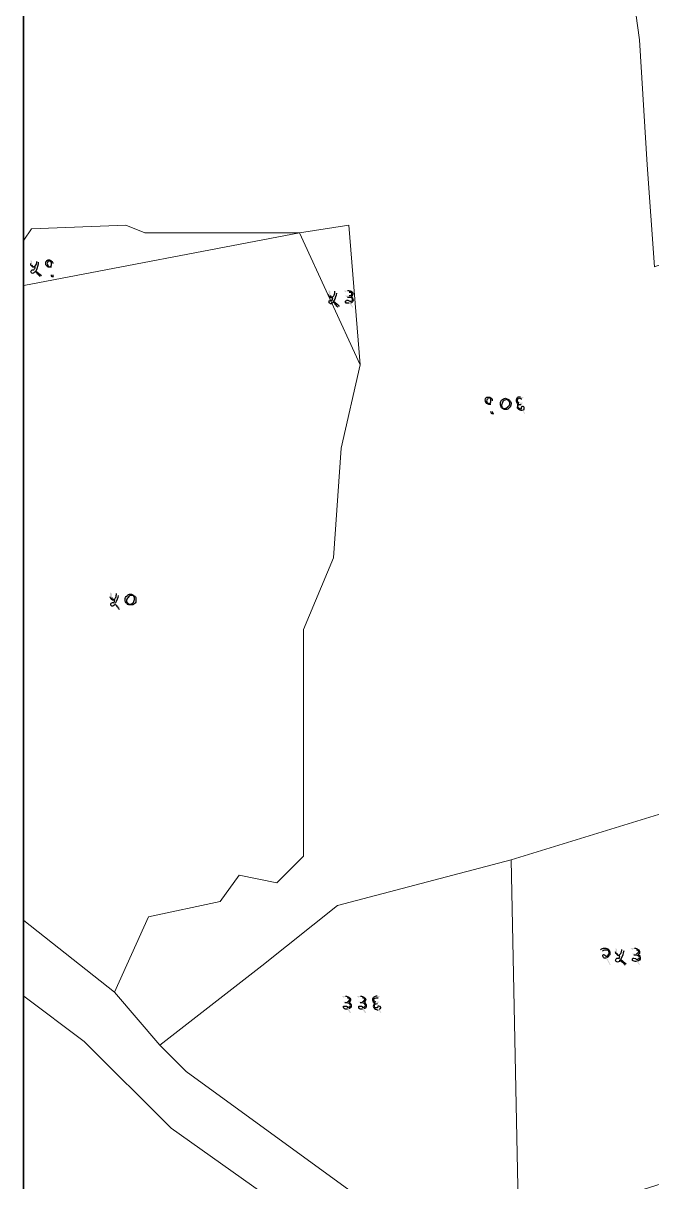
# Model space of a CAD drawing. Header units: inches. Extents: x -9985691 to 3643, y -3270716 to 4788.
# Drawn here: x -4983670 to -4982838, y -3259766 to -3258233 of the extents above; entities that cross this region are included whole.
import ezdxf

# ---------------------------------------------------------------- set-up
doc = ezdxf.new("R2010")
doc.units = ezdxf.units.IN
doc.header["$LTSCALE"] = 2
doc.header["$MEASUREMENT"] = 0
doc.layers.add('PDF_Geometry', color=7, linetype='CONTINUOUS')
doc.layers.add('PDF_Solid Fills', color=7, linetype='CONTINUOUS')

msp = doc.modelspace()

# ---------------------------------------------------------------- hatches: boundary and pattern name
at = {"layer": 'PDF_Solid Fills', "transparency": 33554559}
h = msp.add_hatch(color=256, dxfattribs=at)
h.paths.add_polyline_path([(-4983651.9, -3258548), (-4983650.3, -3258549.6)], flags=0)
h.paths.add_polyline_path([(-4983646.1, -3258567.1), (-4983647.8, -3258568.8)], flags=0)
h.paths.add_polyline_path([(-4983660.3, -3258551.3), (-4983660.3, -3258546.3), (-4983658.6, -3258548), (-4983658.6, -3258553)], flags=0)
h.paths.add_polyline_path([(-4983631.1, -3258551.3), (-4983631.1, -3258566.3)], flags=0)
h.paths.add_polyline_path([(-4983630.3, -3258568), (-4983630.3, -3258568.8)], flags=0)
h = msp.add_hatch(color=256, dxfattribs=at)
h.paths.add_polyline_path([(-4983257.8, -3258588), (-4983255.3, -3258590.5)], flags=0)
h.paths.add_polyline_path([(-4983251.9, -3258608), (-4983253.6, -3258609.6)], flags=0)
h.paths.add_polyline_path([(-4983266.1, -3258592.1), (-4983266.1, -3258586.3), (-4983263.6, -3258588), (-4983263.6, -3258593.8)], flags=0)
h.paths.add_polyline_path([(-4983243.6, -3258589.6), (-4983246.1, -3258587.1), (-4983241.1, -3258587.1)], flags=0)
h.paths.add_polyline_path([(-4983236.9, -3258603.8), (-4983233.6, -3258608.8), (-4983234.4, -3258609.6), (-4983238.6, -3258603.8)], flags=0)
h.paths.add_polyline_path([(-4983241.1, -3258596.3), (-4983244.4, -3258593.8), (-4983238.6, -3258593.8)], flags=0)
h = msp.add_hatch(color=256, dxfattribs=at)
h.paths.add_polyline_path([(-4983049.4, -3258733), (-4983049.4, -3258747.1)], flags=0)
h.paths.add_polyline_path([(-4983047.8, -3258749.6), (-4983047.8, -3258750.5)], flags=0)
h.paths.add_polyline_path([(-4983010.3, -3258730.5), (-4983007.8, -3258728), (-4983011.9, -3258728)], flags=0)
h.paths.add_polyline_path([(-4983009.4, -3258745.5), (-4983006.9, -3258750.5), (-4983006.1, -3258749.6), (-4983008.6, -3258745.5)], flags=0)
h.paths.add_polyline_path([(-4983011.1, -3258738), (-4983008.6, -3258735.5), (-4983013.6, -3258735.5)], flags=0)
h = msp.add_hatch(color=256, dxfattribs=at)
h.paths.add_polyline_path([(-4983546.9, -3258988), (-4983544.4, -3258990.5)], flags=0)
h.paths.add_polyline_path([(-4983541.1, -3259008, 0.129651), (-4983548.6, -3259001.3)], flags=0)
h.paths.add_polyline_path([(-4983541.1, -3259008), (-4983542.8, -3259009.6)], flags=0)
h.paths.add_polyline_path([(-4983555.3, -3258992.1), (-4983555.3, -3258986.3), (-4983552.8, -3258988), (-4983552.8, -3258993)], flags=0)
h = msp.add_hatch(color=256, dxfattribs=at)
h.paths.add_polyline_path([(-4982903.6, -3259461.3), (-4982906.1, -3259458.8)], flags=0)
h.paths.add_polyline_path([(-4982897.8, -3259469.6), (-4982892.8, -3259478.8), (-4982893.6, -3259479.6), (-4982898.6, -3259470.5)], flags=0)
h.paths.add_polyline_path([(-4982877.8, -3259458.8), (-4982875.3, -3259460.5)], flags=0)
h.paths.add_polyline_path([(-4982871.9, -3259478), (-4982873.6, -3259479.6)], flags=0)
h.paths.add_polyline_path([(-4982886.1, -3259462.1), (-4982886.1, -3259456.3), (-4982884.4, -3259458.8), (-4982884.4, -3259463.8)], flags=0)
h.paths.add_polyline_path([(-4982863.6, -3259459.6), (-4982866.1, -3259457.1), (-4982861.1, -3259457.1)], flags=0)
h.paths.add_polyline_path([(-4982856.9, -3259473.8), (-4982853.6, -3259479.6), (-4982854.4, -3259479.6), (-4982858.6, -3259474.6)], flags=0)
h.paths.add_polyline_path([(-4982861.9, -3259466.3), (-4982864.4, -3259464.6), (-4982858.6, -3259464.6)], flags=0)
h = msp.add_hatch(color=256, dxfattribs=at)
h.paths.add_polyline_path([(-4983246.1, -3259523), (-4983248.6, -3259520.5), (-4983243.6, -3259520.5)], flags=0)
h.paths.add_polyline_path([(-4983239.4, -3259537.1), (-4983236.1, -3259543), (-4983237.8, -3259543), (-4983241.1, -3259538)], flags=0)
h.paths.add_polyline_path([(-4983244.4, -3259529.6), (-4983246.9, -3259528), (-4983241.1, -3259528)], flags=0)
h.paths.add_polyline_path([(-4983226.1, -3259523), (-4983228.6, -3259520.5), (-4983223.6, -3259520.5)], flags=0)
h.paths.add_polyline_path([(-4983219.4, -3259537.1), (-4983216.1, -3259543), (-4983217.8, -3259543), (-4983221.1, -3259538)], flags=0)
h.paths.add_polyline_path([(-4983224.4, -3259529.6), (-4983226.9, -3259528), (-4983221.1, -3259528)], flags=0)
h.paths.add_polyline_path([(-4983200.3, -3259523), (-4983197.8, -3259520.5), (-4983201.9, -3259520.5)], flags=0)
h.paths.add_polyline_path([(-4983200.3, -3259538.8), (-4983196.9, -3259543), (-4983196.1, -3259543), (-4983198.6, -3259538)], flags=0)
h.paths.add_polyline_path([(-4983201.1, -3259530.5), (-4983198.6, -3259528), (-4983203.6, -3259528)], flags=0)

# ---------------------------------------------------------------- linework, layer by layer
at = {"layer": 'PDF_Geometry', "lineweight": 13}
msp.add_lwpolyline([(-4983670.3, -3257525.5), (-4979932.8, -3257525.5), (-4979932.8, -3261197.1), (-4983670.3, -3261197.1)], close=True, dxfattribs=at)
at = {"layer": 'PDF_Geometry', "lineweight": 9}
for points in [[(-4982359.4, -3258380.5), (-4982834.4, -3258555.5), (-4982844.4, -3258420.5), (-4982854.4, -3258255.5), (-4982859.4, -3258220.5), (-4982379.4, -3258030.5)], [(-4982359.4, -3258380.5), (-4982834.4, -3258555.5), (-4982844.4, -3258420.5), (-4982854.4, -3258255.5), (-4982859.4, -3258220.5), (-4982379.4, -3258030.5)], [(-4983304.4, -3258510.5), (-4983669.4, -3258580.5), (-4983669.4, -3258520.5), (-4983659.4, -3258505.5), (-4983534.4, -3258500.5), (-4983509.4, -3258510.5)], [(-4983304.4, -3258510.5), (-4983669.4, -3258580.5), (-4983669.4, -3258520.5), (-4983659.4, -3258505.5), (-4983534.4, -3258500.5), (-4983509.4, -3258510.5)], [(-4983224.4, -3258685.5), (-4983304.4, -3258510.5), (-4983239.4, -3258500.5)], [(-4983224.4, -3258685.5), (-4983304.4, -3258510.5), (-4983239.4, -3258500.5)], [(-4983224.4, -3258685.5), (-4983249.4, -3258795.5), (-4983259.4, -3258940.5), (-4983299.4, -3259035.5), (-4983299.4, -3259335.5), (-4983334.4, -3259370.5), (-4983384.4, -3259360.5), (-4983409.4, -3259395.5), (-4983504.4, -3259415.5), (-4983549.4, -3259515.5), (-4983669.4, -3259420.5), (-4983669.4, -3258580.5), (-4983304.4, -3258510.5)], [(-4983224.4, -3258685.5), (-4983249.4, -3258795.5), (-4983259.4, -3258940.5), (-4983299.4, -3259035.5), (-4983299.4, -3259335.5), (-4983334.4, -3259370.5), (-4983384.4, -3259360.5), (-4983409.4, -3259395.5), (-4983504.4, -3259415.5), (-4983549.4, -3259515.5), (-4983669.4, -3259420.5), (-4983669.4, -3258580.5), (-4983304.4, -3258510.5)], [(-4982714.4, -3259600.5), (-4982719.4, -3259735.5), (-4982989.4, -3259820.5), (-4983014.4, -3259815.5), (-4983024.4, -3259340.5), (-4982829.4, -3259280.5), (-4982764.4, -3259265.5)], [(-4982714.4, -3259600.5), (-4982719.4, -3259735.5), (-4982989.4, -3259820.5), (-4983014.4, -3259815.5), (-4983024.4, -3259340.5), (-4982829.4, -3259280.5), (-4982764.4, -3259265.5)], [(-4983454.4, -3259620.5), (-4983489.4, -3259585.5), (-4983354.4, -3259480.5), (-4983254.4, -3259400.5), (-4983024.4, -3259340.5), (-4983014.4, -3259815.5), (-4983234.4, -3259780.5)], [(-4983454.4, -3259620.5), (-4983489.4, -3259585.5), (-4983354.4, -3259480.5), (-4983254.4, -3259400.5), (-4983024.4, -3259340.5), (-4983014.4, -3259815.5), (-4983234.4, -3259780.5)], [(-4983339.4, -3259805.5), (-4983374.4, -3259915.5), (-4983529.4, -3260170.5), (-4983559.4, -3260210.5), (-4983599.4, -3260275.5), (-4983669.4, -3260250.5), (-4983669.4, -3259520.5), (-4983589.4, -3259580.5), (-4983474.4, -3259695.5), (-4983354.4, -3259780.5)], [(-4983339.4, -3259805.5), (-4983374.4, -3259915.5), (-4983529.4, -3260170.5), (-4983559.4, -3260210.5), (-4983599.4, -3260275.5), (-4983669.4, -3260250.5), (-4983669.4, -3259520.5), (-4983589.4, -3259580.5), (-4983474.4, -3259695.5), (-4983354.4, -3259780.5)], [(-4983339.4, -3259805.5), (-4983374.4, -3259915.5), (-4983529.4, -3260170.5), (-4983559.4, -3260210.5), (-4983599.4, -3260275.5), (-4983669.4, -3260250.5), (-4983669.4, -3259520.5), (-4983589.4, -3259580.5), (-4983474.4, -3259695.5), (-4983354.4, -3259780.5)], [(-4983339.4, -3259805.5), (-4983374.4, -3259915.5), (-4983529.4, -3260170.5), (-4983559.4, -3260210.5), (-4983599.4, -3260275.5), (-4983669.4, -3260250.5), (-4983669.4, -3259520.5), (-4983589.4, -3259580.5), (-4983474.4, -3259695.5), (-4983354.4, -3259780.5)]]:
    msp.add_lwpolyline(points, close=True, dxfattribs=at)
for points in [[(-4982829.4, -3259280.5), (-4983024.4, -3259340.5), (-4983254.4, -3259400.5), (-4983354.4, -3259480.5), (-4983489.4, -3259585.5), (-4983549.4, -3259515.5), (-4983504.4, -3259415.5), (-4983409.4, -3259395.5), (-4983384.4, -3259360.5), (-4983334.4, -3259370.5), (-4983299.4, -3259335.5), (-4983299.4, -3259035.5), (-4983259.4, -3258940.5), (-4983249.4, -3258795.5), (-4983224.4, -3258685.5), (-4983239.4, -3258500.5), (-4983304.4, -3258510.5), (-4983509.4, -3258510.5), (-4983534.4, -3258500.5), (-4983659.4, -3258505.5), (-4983669.4, -3258520.5), (-4983669.4, -3258185.5)], [(-4982829.4, -3259280.5), (-4983024.4, -3259340.5), (-4983254.4, -3259400.5), (-4983354.4, -3259480.5), (-4983489.4, -3259585.5), (-4983549.4, -3259515.5), (-4983504.4, -3259415.5), (-4983409.4, -3259395.5), (-4983384.4, -3259360.5), (-4983334.4, -3259370.5), (-4983299.4, -3259335.5), (-4983299.4, -3259035.5), (-4983259.4, -3258940.5), (-4983249.4, -3258795.5), (-4983224.4, -3258685.5), (-4983239.4, -3258500.5), (-4983304.4, -3258510.5), (-4983509.4, -3258510.5), (-4983534.4, -3258500.5), (-4983659.4, -3258505.5), (-4983669.4, -3258520.5), (-4983669.4, -3258185.5)], [(-4982859.4, -3258220.5), (-4982854.4, -3258255.5), (-4982844.4, -3258420.5), (-4982834.4, -3258555.5)], [(-4982859.4, -3258220.5), (-4982854.4, -3258255.5), (-4982844.4, -3258420.5), (-4982834.4, -3258555.5)], [(-4983354.4, -3259780.5), (-4983474.4, -3259695.5), (-4983589.4, -3259580.5), (-4983669.4, -3259520.5), (-4983669.4, -3259420.5), (-4983549.4, -3259515.5), (-4983489.4, -3259585.5), (-4983454.4, -3259620.5), (-4983234.4, -3259780.5)], [(-4983354.4, -3259780.5), (-4983474.4, -3259695.5), (-4983589.4, -3259580.5), (-4983669.4, -3259520.5), (-4983669.4, -3259420.5), (-4983549.4, -3259515.5), (-4983489.4, -3259585.5), (-4983454.4, -3259620.5), (-4983234.4, -3259780.5)]]:
    msp.add_lwpolyline(points, dxfattribs=at)
at = {"layer": 'PDF_Geometry', "lineweight": 25}
for points in [[(-4983658.6, -3258554.6), (-4983660.3, -3258553.8), (-4983660.3, -3258553), (-4983660.3, -3258551.3)], [(-4983658.6, -3258553), (-4983658.6, -3258553.8), (-4983658.6, -3258553.8), (-4983657.8, -3258554.6)], [(-4983655.3, -3258556.3), (-4983656.9, -3258556.3), (-4983657.8, -3258556.3), (-4983658.6, -3258554.6)], [(-4983657.8, -3258554.6), (-4983657.8, -3258554.6), (-4983656.9, -3258555.5), (-4983656.9, -3258555.5)], [(-4983656.9, -3258555.5), (-4983655.3, -3258555.5), (-4983653.6, -3258554.6), (-4983652.8, -3258552.1)], [(-4983650.3, -3258549.6), (-4983650.3, -3258553), (-4983651.9, -3258557.1), (-4983653.6, -3258561.3)], [(-4983652.8, -3258552.1), (-4983652.8, -3258551.3), (-4983651.9, -3258549.6), (-4983651.9, -3258548)], [(-4983640.3, -3258550.5), (-4983640.3, -3258549.6), (-4983640.3, -3258548), (-4983639.4, -3258548)], [(-4983638.6, -3258554.6), (-4983640.3, -3258553.8), (-4983640.3, -3258552.1), (-4983640.3, -3258550.5)], [(-4983639.4, -3258548), (-4983638.6, -3258547.1), (-4983637.8, -3258546.3), (-4983636.1, -3258546.3)], [(-4983637.8, -3258548.8), (-4983637.8, -3258549.6), (-4983638.6, -3258550.5), (-4983638.6, -3258551.3)], [(-4983638.6, -3258551.3), (-4983638.6, -3258552.1), (-4983637.8, -3258553), (-4983637.8, -3258553.8)], [(-4983634.4, -3258556.3), (-4983636.1, -3258556.3), (-4983637.8, -3258556.3), (-4983638.6, -3258554.6)], [(-4983635.3, -3258548), (-4983636.1, -3258548), (-4983636.9, -3258548), (-4983637.8, -3258548.8)], [(-4983637.8, -3258553.8), (-4983636.9, -3258554.6), (-4983636.1, -3258555.5), (-4983635.3, -3258555.5)], [(-4983636.1, -3258546.3), (-4983635.3, -3258546.3), (-4983633.6, -3258547.1), (-4983632.8, -3258548)], [(-4983633.6, -3258548.8), (-4983633.6, -3258548), (-4983634.4, -3258548), (-4983635.3, -3258548)], [(-4983635.3, -3258555.5), (-4983633.6, -3258555.5), (-4983632.8, -3258553.8), (-4983632.8, -3258551.3)], [(-4983632.8, -3258551.3), (-4983632.8, -3258550.5), (-4983632.8, -3258549.6), (-4983633.6, -3258548.8)], [(-4983632.8, -3258548), (-4983631.1, -3258548.8), (-4983631.1, -3258550.5), (-4983631.1, -3258551.3)], [(-4983660.3, -3258562.1), (-4983660.3, -3258561.3), (-4983659.4, -3258561.3), (-4983659.4, -3258560.5)], [(-4983659.4, -3258563.8), (-4983659.4, -3258563.8), (-4983660.3, -3258563), (-4983660.3, -3258562.1)], [(-4983659.4, -3258560.5), (-4983658.6, -3258559.6), (-4983658.6, -3258559.6), (-4983657.8, -3258559.6)], [(-4983657.8, -3258564.6), (-4983658.6, -3258564.6), (-4983658.6, -3258563.8), (-4983659.4, -3258563.8)], [(-4983657.8, -3258559.6), (-4983656.9, -3258559.6), (-4983656.1, -3258559.6), (-4983656.1, -3258559.6)], [(-4983656.1, -3258563.8), (-4983656.1, -3258563.8), (-4983656.9, -3258564.6), (-4983657.8, -3258564.6)], [(-4983656.1, -3258559.6), (-4983655.3, -3258558.8), (-4983654.4, -3258557.1), (-4983654.4, -3258556.3)], [(-4983654.4, -3258562.1), (-4983654.4, -3258562.1), (-4983655.3, -3258563), (-4983656.1, -3258563.8)], [(-4983654.4, -3258556.3), (-4983654.4, -3258556.3), (-4983655.3, -3258556.3), (-4983655.3, -3258556.3)], [(-4983651.1, -3258565.5), (-4983651.9, -3258563.8), (-4983653.6, -3258562.1), (-4983654.4, -3258562.1)], [(-4983653.6, -3258561.3), (-4983651.1, -3258563), (-4983648.6, -3258565.5), (-4983646.1, -3258567.1)], [(-4983647.8, -3258568.8), (-4983648.6, -3258568), (-4983649.4, -3258566.3), (-4983651.1, -3258565.5)], [(-4983632.8, -3258556.3), (-4983633.6, -3258556.3), (-4983634.4, -3258556.3), (-4983634.4, -3258556.3)], [(-4983631.9, -3258568.8), (-4983632.8, -3258568), (-4983632.8, -3258567.1), (-4983632.8, -3258566.3)], [(-4983630.3, -3258568.8), (-4983631.1, -3258568.8), (-4983631.9, -3258568.8), (-4983631.9, -3258568.8)], [(-4983631.1, -3258566.3), (-4983631.1, -3258567.1), (-4983631.1, -3258567.1), (-4983631.1, -3258567.1)], [(-4983631.1, -3258567.1), (-4983630.3, -3258568), (-4983630.3, -3258568), (-4983630.3, -3258568)], [(-4983264.4, -3258595.5), (-4983265.3, -3258594.6), (-4983266.1, -3258593), (-4983266.1, -3258592.1)], [(-4983265.3, -3258600.5), (-4983264.4, -3258600.5), (-4983263.6, -3258599.6), (-4983263.6, -3258599.6)], [(-4983265.3, -3258603), (-4983265.3, -3258602.1), (-4983265.3, -3258601.3), (-4983265.3, -3258600.5)], [(-4983261.1, -3258597.1), (-4983262.8, -3258597.1), (-4983263.6, -3258596.3), (-4983264.4, -3258595.5)], [(-4983263.6, -3258593.8), (-4983263.6, -3258593.8), (-4983263.6, -3258594.6), (-4983263.6, -3258594.6)], [(-4983263.6, -3258594.6), (-4983263.6, -3258595.5), (-4983262.8, -3258595.5), (-4983261.9, -3258595.5)], [(-4983263.6, -3258599.6), (-4983262.8, -3258599.6), (-4983261.9, -3258599.6), (-4983261.1, -3258600.5)], [(-4983261.9, -3258595.5), (-4983260.3, -3258595.5), (-4983259.4, -3258594.6), (-4983258.6, -3258593)], [(-4983261.1, -3258600.5), (-4983261.1, -3258598.8), (-4983260.3, -3258598), (-4983260.3, -3258597.1)], [(-4983260.3, -3258597.1), (-4983260.3, -3258597.1), (-4983260.3, -3258597.1), (-4983261.1, -3258597.1)], [(-4983255.3, -3258590.5), (-4983256.1, -3258593.8), (-4983256.9, -3258597.1), (-4983259.4, -3258601.3)], [(-4983258.6, -3258593), (-4983257.8, -3258591.3), (-4983257.8, -3258589.6), (-4983257.8, -3258588)], [(-4983243.6, -3258601.3), (-4983243.6, -3258601.3), (-4983243.6, -3258600.5), (-4983242.8, -3258600.5)], [(-4983242.8, -3258600.5), (-4983242.8, -3258599.6), (-4983241.9, -3258599.6), (-4983241.1, -3258599.6)], [(-4983241.1, -3258587.1), (-4983239.4, -3258587.1), (-4983237.8, -3258587.1), (-4983236.1, -3258588)], [(-4983240.3, -3258596.3), (-4983240.3, -3258596.3), (-4983241.1, -3258596.3), (-4983241.1, -3258596.3)], [(-4983241.1, -3258599.6), (-4983240.3, -3258599.6), (-4983238.6, -3258600.5), (-4983237.8, -3258601.3)], [(-4983238.6, -3258596.3), (-4983239.4, -3258596.3), (-4983239.4, -3258596.3), (-4983240.3, -3258596.3)], [(-4983236.1, -3258589.6), (-4983236.9, -3258589.6), (-4983237.8, -3258589.6), (-4983238.6, -3258589.6)], [(-4983238.6, -3258593.8), (-4983237.8, -3258593.8), (-4983236.9, -3258593.8), (-4983236.1, -3258593)], [(-4983235.3, -3258596.3), (-4983236.1, -3258596.3), (-4983236.9, -3258596.3), (-4983238.6, -3258596.3)], [(-4983236.1, -3258588), (-4983234.4, -3258588.8), (-4983233.6, -3258590.5), (-4983233.6, -3258591.3)], [(-4983235.3, -3258591.3), (-4983235.3, -3258590.5), (-4983235.3, -3258590.5), (-4983236.1, -3258589.6)], [(-4983233.6, -3258591.3), (-4983233.6, -3258593), (-4983234.4, -3258593.8), (-4983236.1, -3258594.6)], [(-4983236.1, -3258593), (-4983235.3, -3258593), (-4983235.3, -3258592.1), (-4983235.3, -3258591.3)], [(-4983236.1, -3258594.6), (-4983234.4, -3258596.3), (-4983233.6, -3258598), (-4983233.6, -3258599.6)], [(-4983236.1, -3258601.3), (-4983235.3, -3258600.5), (-4983234.4, -3258600.5), (-4983234.4, -3258599.6)], [(-4983234.4, -3258599.6), (-4983234.4, -3258598), (-4983234.4, -3258597.1), (-4983235.3, -3258596.3)], [(-4983233.6, -3258599.6), (-4983233.6, -3258600.5), (-4983233.6, -3258601.3), (-4983234.4, -3258602.1)], [(-4983264.4, -3258603.8), (-4983265.3, -3258603.8), (-4983265.3, -3258603), (-4983265.3, -3258603)], [(-4983263.6, -3258604.6), (-4983263.6, -3258604.6), (-4983264.4, -3258604.6), (-4983264.4, -3258603.8)], [(-4983261.1, -3258603.8), (-4983261.9, -3258604.6), (-4983262.8, -3258604.6), (-4983263.6, -3258604.6)], [(-4983260.3, -3258602.1), (-4983260.3, -3258603), (-4983260.3, -3258603.8), (-4983261.1, -3258603.8)], [(-4983256.9, -3258605.5), (-4983257.8, -3258603.8), (-4983258.6, -3258603), (-4983260.3, -3258602.1)], [(-4983259.4, -3258601.3), (-4983256.1, -3258603.8), (-4983253.6, -3258605.5), (-4983251.9, -3258608)], [(-4983253.6, -3258609.6), (-4983254.4, -3258608), (-4983255.3, -3258607.1), (-4983256.9, -3258605.5)], [(-4983242.8, -3258603.8), (-4983243.6, -3258603), (-4983243.6, -3258602.1), (-4983243.6, -3258601.3)], [(-4983240.3, -3258603.8), (-4983241.1, -3258603.8), (-4983241.9, -3258603.8), (-4983242.8, -3258603.8)], [(-4983238.6, -3258603.8), (-4983238.6, -3258603.8), (-4983239.4, -3258603.8), (-4983240.3, -3258603.8)], [(-4983237.8, -3258601.3), (-4983237.8, -3258601.3), (-4983236.9, -3258601.3), (-4983236.1, -3258601.3)], [(-4983234.4, -3258602.1), (-4983235.3, -3258603), (-4983236.1, -3258603.8), (-4983236.9, -3258603.8)], [(-4983058.6, -3258732.1), (-4983058.6, -3258730.5), (-4983058.6, -3258729.6), (-4983057.8, -3258728.8)], [(-4983056.9, -3258736.3), (-4983057.8, -3258734.6), (-4983058.6, -3258733), (-4983058.6, -3258732.1)], [(-4983057.8, -3258728.8), (-4983056.9, -3258728), (-4983056.1, -3258728), (-4983054.4, -3258728)], [(-4983055.3, -3258730.5), (-4983056.1, -3258731.3), (-4983056.9, -3258732.1), (-4983056.9, -3258733)], [(-4983056.9, -3258733), (-4983056.9, -3258733.8), (-4983056.1, -3258734.6), (-4983056.1, -3258735.5)], [(-4983052.8, -3258738), (-4983054.4, -3258738), (-4983055.3, -3258737.1), (-4983056.9, -3258736.3)], [(-4983056.1, -3258735.5), (-4983055.3, -3258736.3), (-4983054.4, -3258736.3), (-4983053.6, -3258736.3)], [(-4983053.6, -3258728.8), (-4983054.4, -3258728.8), (-4983055.3, -3258729.6), (-4983055.3, -3258730.5)], [(-4983054.4, -3258728), (-4983052.8, -3258728), (-4983051.9, -3258728), (-4983051.1, -3258728.8)], [(-4983051.1, -3258730.5), (-4983051.9, -3258729.6), (-4983052.8, -3258728.8), (-4983053.6, -3258728.8)], [(-4983053.6, -3258736.3), (-4983051.9, -3258736.3), (-4983051.1, -3258735.5), (-4983051.1, -3258732.1)], [(-4983051.1, -3258738), (-4983051.9, -3258738), (-4983051.9, -3258738), (-4983052.8, -3258738)], [(-4983051.1, -3258728.8), (-4983049.4, -3258730.5), (-4983049.4, -3258731.3), (-4983049.4, -3258733)], [(-4983051.1, -3258732.1), (-4983051.1, -3258731.3), (-4983051.1, -3258730.5), (-4983051.1, -3258730.5)], [(-4983038.6, -3258737.1), (-4983038.6, -3258734.6), (-4983037.8, -3258733), (-4983036.9, -3258732.1)], [(-4983036.9, -3258742.1), (-4983037.8, -3258740.5), (-4983038.6, -3258738.8), (-4983038.6, -3258737.1)], [(-4983036.9, -3258732.1), (-4983035.3, -3258730.5), (-4983033.6, -3258729.6), (-4983031.9, -3258729.6)], [(-4983035.3, -3258733.8), (-4983036.1, -3258735.5), (-4983036.9, -3258737.1), (-4983036.9, -3258738.8)], [(-4983036.9, -3258738.8), (-4983036.9, -3258739.6), (-4983036.9, -3258741.3), (-4983036.1, -3258742.1)], [(-4983030.3, -3258731.3), (-4983031.9, -3258731.3), (-4983033.6, -3258732.1), (-4983035.3, -3258733.8)], [(-4983031.9, -3258729.6), (-4983030.3, -3258729.6), (-4983029.4, -3258730.5), (-4983027.8, -3258731.3)], [(-4983027.8, -3258733), (-4983028.6, -3258732.1), (-4983029.4, -3258731.3), (-4983030.3, -3258731.3)], [(-4983028.6, -3258740.5), (-4983026.9, -3258739.6), (-4983026.1, -3258738), (-4983026.1, -3258735.5)], [(-4983027.8, -3258731.3), (-4983026.9, -3258731.3), (-4983026.1, -3258733), (-4983025.3, -3258733.8)], [(-4983026.1, -3258735.5), (-4983026.1, -3258734.6), (-4983026.9, -3258733.8), (-4983027.8, -3258733)], [(-4983024.4, -3258737.1), (-4983024.4, -3258739.6), (-4983025.3, -3258741.3), (-4983026.9, -3258742.1)], [(-4983025.3, -3258733.8), (-4983024.4, -3258734.6), (-4983024.4, -3258736.3), (-4983024.4, -3258737.1)], [(-4983016.1, -3258728.8), (-4983016.9, -3258729.6), (-4983017.8, -3258731.3), (-4983017.8, -3258733)], [(-4983017.8, -3258733), (-4983017.8, -3258733.8), (-4983016.9, -3258734.6), (-4983016.9, -3258735.5)], [(-4983016.9, -3258735.5), (-4983016.1, -3258736.3), (-4983015.3, -3258736.3), (-4983014.4, -3258736.3)], [(-4983011.9, -3258728), (-4983013.6, -3258728), (-4983015.3, -3258728), (-4983016.1, -3258728.8)], [(-4983016.1, -3258732.1), (-4983016.1, -3258730.5), (-4983015.3, -3258729.6), (-4983012.8, -3258729.6)], [(-4983015.3, -3258734.6), (-4983016.1, -3258733.8), (-4983016.1, -3258733), (-4983016.1, -3258732.1)], [(-4983014.4, -3258736.3), (-4983015.3, -3258737.1), (-4983016.1, -3258738), (-4983016.1, -3258738)], [(-4983016.1, -3258738), (-4983016.1, -3258738.8), (-4983016.1, -3258739.6), (-4983016.1, -3258740.5)], [(-4983013.6, -3258735.5), (-4983014.4, -3258735.5), (-4983015.3, -3258734.6), (-4983015.3, -3258734.6)], [(-4983015.3, -3258740.5), (-4983015.3, -3258739.6), (-4983014.4, -3258738.8), (-4983014.4, -3258738)], [(-4983014.4, -3258738), (-4983013.6, -3258738), (-4983012.8, -3258738), (-4983011.1, -3258738)], [(-4983012.8, -3258729.6), (-4983011.9, -3258729.6), (-4983011.9, -3258729.6), (-4983011.1, -3258730.5)], [(-4983011.1, -3258730.5), (-4983011.1, -3258730.5), (-4983010.3, -3258730.5), (-4983010.3, -3258730.5)], [(-4983050.3, -3258749.6), (-4983051.1, -3258749.6), (-4983051.1, -3258748.8), (-4983051.1, -3258747.1)], [(-4983047.8, -3258750.5), (-4983049.4, -3258750.5), (-4983050.3, -3258750.5), (-4983050.3, -3258749.6)], [(-4983049.4, -3258747.1), (-4983049.4, -3258748), (-4983049.4, -3258748.8), (-4983048.6, -3258748.8)], [(-4983048.6, -3258748.8), (-4983048.6, -3258748.8), (-4983048.6, -3258749.6), (-4983047.8, -3258749.6)], [(-4983031.9, -3258744.6), (-4983033.6, -3258744.6), (-4983035.3, -3258743.8), (-4983036.9, -3258742.1)], [(-4983036.1, -3258742.1), (-4983035.3, -3258743), (-4983034.4, -3258743), (-4983032.8, -3258743)], [(-4983032.8, -3258743), (-4983031.1, -3258743), (-4983029.4, -3258742.1), (-4983028.6, -3258740.5)], [(-4983026.9, -3258742.1), (-4983027.8, -3258743.8), (-4983029.4, -3258744.6), (-4983031.9, -3258744.6)], [(-4983016.1, -3258740.5), (-4983016.9, -3258742.1), (-4983016.1, -3258743), (-4983014.4, -3258743.8)], [(-4983015.3, -3258741.3), (-4983015.3, -3258741.3), (-4983015.3, -3258740.5), (-4983015.3, -3258740.5)], [(-4983014.4, -3258742.1), (-4983015.3, -3258742.1), (-4983015.3, -3258742.1), (-4983015.3, -3258741.3)], [(-4983011.1, -3258743.8), (-4983012.8, -3258743.8), (-4983014.4, -3258743), (-4983014.4, -3258742.1)], [(-4983014.4, -3258743.8), (-4983013.6, -3258744.6), (-4983011.9, -3258745.5), (-4983010.3, -3258745.5)], [(-4983009.4, -3258740.5), (-4983010.3, -3258740.5), (-4983011.1, -3258741.3), (-4983011.1, -3258742.1)], [(-4983011.1, -3258742.1), (-4983011.1, -3258743), (-4983011.1, -3258743), (-4983011.1, -3258743)], [(-4983011.1, -3258743), (-4983011.1, -3258743), (-4983011.1, -3258743), (-4983011.1, -3258743.8)], [(-4983010.3, -3258745.5), (-4983010.3, -3258745.5), (-4983010.3, -3258745.5), (-4983009.4, -3258745.5)], [(-4983006.9, -3258743), (-4983006.9, -3258741.3), (-4983007.8, -3258740.5), (-4983009.4, -3258740.5)], [(-4983008.6, -3258745.5), (-4983007.8, -3258744.6), (-4983007.8, -3258744.6), (-4983006.9, -3258744.6)], [(-4983006.9, -3258744.6), (-4983006.9, -3258743.8), (-4983006.9, -3258743), (-4983006.9, -3258743)], [(-4983553.6, -3258995.5), (-4983554.4, -3258994.6), (-4983555.3, -3258993), (-4983555.3, -3258992.1)], [(-4983550.3, -3258997.1), (-4983551.1, -3258997.1), (-4983552.8, -3258996.3), (-4983553.6, -3258995.5)], [(-4983553.6, -3259000.5), (-4983553.6, -3259000.5), (-4983552.8, -3258999.6), (-4983551.9, -3258999.6)], [(-4983552.8, -3258993), (-4983552.8, -3258993.8), (-4983552.8, -3258994.6), (-4983552.8, -3258994.6)], [(-4983552.8, -3258994.6), (-4983551.9, -3258995.5), (-4983551.9, -3258995.5), (-4983551.1, -3258995.5)], [(-4983551.9, -3258999.6), (-4983551.1, -3258999.6), (-4983551.1, -3258999.6), (-4983550.3, -3259000.5)], [(-4983551.1, -3258995.5), (-4983549.4, -3258995.5), (-4983548.6, -3258994.6), (-4983547.8, -3258993)], [(-4983550.3, -3259000.5), (-4983549.4, -3258998.8), (-4983549.4, -3258998), (-4983549.4, -3258996.3)], [(-4983549.4, -3258996.3), (-4983549.4, -3258996.3), (-4983549.4, -3258997.1), (-4983550.3, -3258997.1)], [(-4983544.4, -3258990.5), (-4983545.3, -3258993.8), (-4983546.1, -3258997.1), (-4983548.6, -3259001.3)], [(-4983547.8, -3258993), (-4983546.9, -3258991.3), (-4983546.9, -3258989.6), (-4983546.9, -3258988)], [(-4983535.3, -3258996.3), (-4983535.3, -3258993.8), (-4983534.4, -3258992.1), (-4983532.8, -3258991.3)], [(-4983532.8, -3259001.3), (-4983534.4, -3258999.6), (-4983535.3, -3258998), (-4983535.3, -3258996.3)], [(-4983531.1, -3258993), (-4983532.8, -3258994.6), (-4983533.6, -3258996.3), (-4983533.6, -3258998)], [(-4983533.6, -3258998), (-4983533.6, -3258998.8), (-4983532.8, -3259000.5), (-4983531.9, -3259000.5)], [(-4983532.8, -3258991.3), (-4983531.9, -3258989.6), (-4983530.3, -3258988.8), (-4983527.8, -3258988.8)], [(-4983526.9, -3258990.5), (-4983528.6, -3258990.5), (-4983530.3, -3258991.3), (-4983531.1, -3258993)], [(-4983529.4, -3259002.1), (-4983527.8, -3259002.1), (-4983526.1, -3259001.3), (-4983524.4, -3258999.6)], [(-4983527.8, -3258988.8), (-4983526.9, -3258988.8), (-4983525.3, -3258989.6), (-4983524.4, -3258990.5)], [(-4983523.6, -3258991.3), (-4983524.4, -3258990.5), (-4983525.3, -3258990.5), (-4983526.9, -3258990.5)], [(-4983524.4, -3258990.5), (-4983522.8, -3258990.5), (-4983521.9, -3258992.1), (-4983521.1, -3258993)], [(-4983524.4, -3258999.6), (-4983523.6, -3258998), (-4983522.8, -3258996.3), (-4983522.8, -3258994.6)], [(-4983522.8, -3258994.6), (-4983522.8, -3258993.8), (-4983522.8, -3258992.1), (-4983523.6, -3258991.3)], [(-4983521.1, -3258996.3), (-4983521.1, -3258998.8), (-4983521.1, -3259000.5), (-4983522.8, -3259001.3)], [(-4983521.1, -3258993), (-4983521.1, -3258993.8), (-4983521.1, -3258994.6), (-4983521.1, -3258996.3)], [(-4983554.4, -3259002.1), (-4983554.4, -3259002.1), (-4983554.4, -3259001.3), (-4983553.6, -3259000.5)], [(-4983553.6, -3259003.8), (-4983554.4, -3259003.8), (-4983554.4, -3259003), (-4983554.4, -3259002.1)], [(-4983551.9, -3259004.6), (-4983552.8, -3259004.6), (-4983553.6, -3259004.6), (-4983553.6, -3259003.8)], [(-4983550.3, -3259003.8), (-4983551.1, -3259004.6), (-4983551.9, -3259004.6), (-4983551.9, -3259004.6)], [(-4983548.6, -3259002.1), (-4983549.4, -3259003), (-4983549.4, -3259003), (-4983550.3, -3259003.8)], [(-4983545.3, -3259005.5), (-4983546.9, -3259003.8), (-4983547.8, -3259003), (-4983548.6, -3259002.1)], [(-4983542.8, -3259009.6), (-4983543.6, -3259008), (-4983544.4, -3259007.1), (-4983545.3, -3259005.5)], [(-4983527.8, -3259003), (-4983529.4, -3259003), (-4983531.9, -3259003), (-4983532.8, -3259001.3)], [(-4983531.9, -3259000.5), (-4983531.1, -3259001.3), (-4983530.3, -3259002.1), (-4983529.4, -3259002.1)], [(-4983522.8, -3259001.3), (-4983524.4, -3259003), (-4983526.1, -3259003), (-4983527.8, -3259003)], [(-4982906.1, -3259458.8), (-4982904.4, -3259458), (-4982902.8, -3259457.1), (-4982900.3, -3259457.1)], [(-4982898.6, -3259459.6), (-4982899.4, -3259459.6), (-4982901.9, -3259459.6), (-4982903.6, -3259461.3)], [(-4982900.3, -3259457.1), (-4982898.6, -3259457.1), (-4982896.9, -3259458), (-4982895.3, -3259458.8)], [(-4982895.3, -3259460.5), (-4982896.1, -3259459.6), (-4982896.9, -3259459.6), (-4982898.6, -3259459.6)], [(-4982895.3, -3259458.8), (-4982894.4, -3259460.5), (-4982893.6, -3259461.3), (-4982893.6, -3259463.8)], [(-4982878.6, -3259463), (-4982878.6, -3259462.1), (-4982877.8, -3259460.5), (-4982877.8, -3259458.8)], [(-4982861.1, -3259457.1), (-4982859.4, -3259457.1), (-4982857.8, -3259458), (-4982856.1, -3259458.8)], [(-4982856.1, -3259460.5), (-4982856.9, -3259459.6), (-4982857.8, -3259459.6), (-4982858.6, -3259459.6)], [(-4982856.1, -3259458.8), (-4982855.3, -3259459.6), (-4982854.4, -3259460.5), (-4982854.4, -3259462.1)], [(-4982902.8, -3259466.3), (-4982902.8, -3259466.3), (-4982901.9, -3259465.5), (-4982901.9, -3259465.5)], [(-4982902.8, -3259467.1), (-4982902.8, -3259467.1), (-4982902.8, -3259466.3), (-4982902.8, -3259466.3)], [(-4982901.9, -3259469.6), (-4982902.8, -3259468.8), (-4982902.8, -3259468.8), (-4982902.8, -3259467.1)], [(-4982901.9, -3259465.5), (-4982901.1, -3259465.5), (-4982900.3, -3259466.3), (-4982900.3, -3259466.3)], [(-4982899.4, -3259470.5), (-4982901.1, -3259470.5), (-4982901.9, -3259470.5), (-4982901.9, -3259469.6)], [(-4982900.3, -3259466.3), (-4982899.4, -3259467.1), (-4982898.6, -3259467.1), (-4982898.6, -3259468)], [(-4982898.6, -3259470.5), (-4982899.4, -3259470.5), (-4982899.4, -3259470.5), (-4982899.4, -3259470.5)], [(-4982898.6, -3259468), (-4982897.8, -3259468), (-4982896.9, -3259467.1), (-4982896.1, -3259466.3)], [(-4982895.3, -3259467.1), (-4982895.3, -3259468.8), (-4982896.9, -3259469.6), (-4982897.8, -3259469.6)], [(-4982896.1, -3259466.3), (-4982895.3, -3259464.6), (-4982894.4, -3259463.8), (-4982894.4, -3259463)], [(-4982894.4, -3259463), (-4982894.4, -3259462.1), (-4982895.3, -3259461.3), (-4982895.3, -3259460.5)], [(-4982893.6, -3259463.8), (-4982893.6, -3259465.5), (-4982893.6, -3259466.3), (-4982895.3, -3259467.1)], [(-4982884.4, -3259465.5), (-4982885.3, -3259464.6), (-4982886.1, -3259463.8), (-4982886.1, -3259462.1)], [(-4982886.1, -3259473), (-4982886.1, -3259472.1), (-4982885.3, -3259472.1), (-4982885.3, -3259471.3)], [(-4982885.3, -3259474.6), (-4982885.3, -3259473.8), (-4982886.1, -3259473.8), (-4982886.1, -3259473)], [(-4982885.3, -3259471.3), (-4982884.4, -3259470.5), (-4982884.4, -3259470.5), (-4982883.6, -3259470.5)], [(-4982883.6, -3259475.5), (-4982884.4, -3259475.5), (-4982884.4, -3259474.6), (-4982885.3, -3259474.6)], [(-4982884.4, -3259463.8), (-4982884.4, -3259464.6), (-4982884.4, -3259464.6), (-4982883.6, -3259465.5)], [(-4982881.1, -3259467.1), (-4982882.8, -3259467.1), (-4982883.6, -3259467.1), (-4982884.4, -3259465.5)], [(-4982883.6, -3259465.5), (-4982883.6, -3259465.5), (-4982882.8, -3259466.3), (-4982881.9, -3259466.3)], [(-4982883.6, -3259470.5), (-4982882.8, -3259470.5), (-4982881.9, -3259470.5), (-4982881.1, -3259470.5)], [(-4982881.1, -3259474.6), (-4982881.9, -3259474.6), (-4982882.8, -3259475.5), (-4982883.6, -3259475.5)], [(-4982881.9, -3259466.3), (-4982880.3, -3259466.3), (-4982879.4, -3259464.6), (-4982878.6, -3259463)], [(-4982881.1, -3259470.5), (-4982881.1, -3259469.6), (-4982880.3, -3259468), (-4982880.3, -3259467.1)], [(-4982880.3, -3259467.1), (-4982880.3, -3259467.1), (-4982881.1, -3259467.1), (-4982881.1, -3259467.1)], [(-4982880.3, -3259473), (-4982880.3, -3259473), (-4982881.1, -3259473.8), (-4982881.1, -3259474.6)], [(-4982876.9, -3259476.3), (-4982877.8, -3259474.6), (-4982879.4, -3259473), (-4982880.3, -3259473)], [(-4982875.3, -3259460.5), (-4982876.1, -3259463.8), (-4982876.9, -3259468), (-4982879.4, -3259472.1)], [(-4982879.4, -3259472.1), (-4982876.9, -3259473.8), (-4982874.4, -3259476.3), (-4982871.9, -3259478)], [(-4982863.6, -3259472.1), (-4982863.6, -3259471.3), (-4982863.6, -3259471.3), (-4982862.8, -3259470.5)], [(-4982862.8, -3259473.8), (-4982863.6, -3259473.8), (-4982863.6, -3259473), (-4982863.6, -3259472.1)], [(-4982862.8, -3259470.5), (-4982862.8, -3259470.5), (-4982861.9, -3259470.5), (-4982861.9, -3259470.5)], [(-4982860.3, -3259474.6), (-4982861.1, -3259474.6), (-4982861.9, -3259474.6), (-4982862.8, -3259473.8)], [(-4982860.3, -3259466.3), (-4982861.1, -3259466.3), (-4982861.1, -3259466.3), (-4982861.9, -3259466.3)], [(-4982861.9, -3259470.5), (-4982860.3, -3259470.5), (-4982859.4, -3259470.5), (-4982858.6, -3259472.1)], [(-4982858.6, -3259466.3), (-4982859.4, -3259466.3), (-4982859.4, -3259466.3), (-4982860.3, -3259466.3)], [(-4982858.6, -3259474.6), (-4982858.6, -3259474.6), (-4982859.4, -3259474.6), (-4982860.3, -3259474.6)], [(-4982858.6, -3259464.6), (-4982857.8, -3259464.6), (-4982856.9, -3259463.8), (-4982856.9, -3259463.8)], [(-4982856.1, -3259467.1), (-4982856.1, -3259467.1), (-4982857.8, -3259466.3), (-4982858.6, -3259466.3)], [(-4982858.6, -3259472.1), (-4982857.8, -3259472.1), (-4982856.9, -3259472.1), (-4982856.1, -3259471.3)], [(-4982856.9, -3259463.8), (-4982856.1, -3259463), (-4982855.3, -3259462.1), (-4982855.3, -3259462.1)], [(-4982854.4, -3259473), (-4982855.3, -3259473.8), (-4982856.1, -3259473.8), (-4982856.9, -3259473.8)], [(-4982855.3, -3259462.1), (-4982855.3, -3259461.3), (-4982856.1, -3259460.5), (-4982856.1, -3259460.5)], [(-4982854.4, -3259462.1), (-4982854.4, -3259463.8), (-4982854.4, -3259464.6), (-4982856.1, -3259465.5)], [(-4982856.1, -3259465.5), (-4982854.4, -3259467.1), (-4982853.6, -3259468), (-4982853.6, -3259470.5)], [(-4982854.4, -3259469.6), (-4982854.4, -3259468.8), (-4982855.3, -3259468), (-4982856.1, -3259467.1)], [(-4982856.1, -3259471.3), (-4982855.3, -3259471.3), (-4982854.4, -3259470.5), (-4982854.4, -3259469.6)], [(-4982853.6, -3259470.5), (-4982853.6, -3259471.3), (-4982853.6, -3259472.1), (-4982854.4, -3259473)], [(-4982873.6, -3259479.6), (-4982874.4, -3259478.8), (-4982875.3, -3259477.1), (-4982876.9, -3259476.3)], [(-4983243.6, -3259520.5), (-4983241.9, -3259520.5), (-4983240.3, -3259521.3), (-4983239.4, -3259522.1)], [(-4983223.6, -3259520.5), (-4983221.9, -3259520.5), (-4983220.3, -3259521.3), (-4983219.4, -3259522.1)], [(-4983201.9, -3259520.5), (-4983203.6, -3259520.5), (-4983205.3, -3259521.3), (-4983206.1, -3259522.1)], [(-4983246.1, -3259535.5), (-4983246.1, -3259534.6), (-4983246.1, -3259534.6), (-4983246.1, -3259533.8)], [(-4983246.1, -3259533.8), (-4983245.3, -3259533.8), (-4983244.4, -3259533.8), (-4983244.4, -3259533.8)], [(-4983245.3, -3259537.1), (-4983246.1, -3259537.1), (-4983246.1, -3259536.3), (-4983246.1, -3259535.5)], [(-4983242.8, -3259529.6), (-4983243.6, -3259529.6), (-4983243.6, -3259529.6), (-4983244.4, -3259529.6)], [(-4983244.4, -3259533.8), (-4983242.8, -3259533.8), (-4983241.9, -3259533.8), (-4983241.1, -3259535.5)], [(-4983241.9, -3259529.6), (-4983241.9, -3259529.6), (-4983241.9, -3259529.6), (-4983242.8, -3259529.6)], [(-4983238.6, -3259530.5), (-4983239.4, -3259530.5), (-4983240.3, -3259529.6), (-4983241.9, -3259529.6)], [(-4983238.6, -3259523.8), (-4983239.4, -3259523), (-4983240.3, -3259523), (-4983241.1, -3259523)], [(-4983241.1, -3259528), (-4983240.3, -3259528), (-4983239.4, -3259527.1), (-4983239.4, -3259527.1)], [(-4983241.1, -3259535.5), (-4983240.3, -3259535.5), (-4983239.4, -3259535.5), (-4983238.6, -3259534.6)], [(-4983239.4, -3259522.1), (-4983237.8, -3259523), (-4983236.9, -3259523.8), (-4983236.9, -3259525.5)], [(-4983239.4, -3259527.1), (-4983238.6, -3259526.3), (-4983237.8, -3259525.5), (-4983237.8, -3259525.5)], [(-4983236.9, -3259536.3), (-4983237.8, -3259537.1), (-4983238.6, -3259537.1), (-4983239.4, -3259537.1)], [(-4983237.8, -3259525.5), (-4983237.8, -3259524.6), (-4983238.6, -3259523.8), (-4983238.6, -3259523.8)], [(-4983236.9, -3259525.5), (-4983236.9, -3259527.1), (-4983237.8, -3259528), (-4983238.6, -3259528.8)], [(-4983238.6, -3259528.8), (-4983236.9, -3259530.5), (-4983236.1, -3259531.3), (-4983236.1, -3259533.8)], [(-4983236.9, -3259533), (-4983236.9, -3259532.1), (-4983237.8, -3259531.3), (-4983238.6, -3259530.5)], [(-4983238.6, -3259534.6), (-4983237.8, -3259534.6), (-4983236.9, -3259533.8), (-4983236.9, -3259533)], [(-4983236.1, -3259533.8), (-4983236.1, -3259534.6), (-4983236.1, -3259535.5), (-4983236.9, -3259536.3)], [(-4983226.1, -3259535.5), (-4983226.1, -3259534.6), (-4983226.1, -3259534.6), (-4983226.1, -3259533.8)], [(-4983226.1, -3259533.8), (-4983225.3, -3259533.8), (-4983225.3, -3259533.8), (-4983224.4, -3259533.8)], [(-4983225.3, -3259537.1), (-4983226.1, -3259537.1), (-4983226.1, -3259536.3), (-4983226.1, -3259535.5)], [(-4983222.8, -3259529.6), (-4983223.6, -3259529.6), (-4983223.6, -3259529.6), (-4983224.4, -3259529.6)], [(-4983224.4, -3259533.8), (-4983222.8, -3259533.8), (-4983221.9, -3259533.8), (-4983221.1, -3259535.5)], [(-4983221.9, -3259529.6), (-4983221.9, -3259529.6), (-4983222.8, -3259529.6), (-4983222.8, -3259529.6)], [(-4983218.6, -3259530.5), (-4983219.4, -3259530.5), (-4983220.3, -3259529.6), (-4983221.9, -3259529.6)], [(-4983218.6, -3259523.8), (-4983219.4, -3259523), (-4983220.3, -3259523), (-4983221.1, -3259523)], [(-4983221.1, -3259528), (-4983220.3, -3259528), (-4983220.3, -3259527.1), (-4983219.4, -3259527.1)], [(-4983221.1, -3259535.5), (-4983220.3, -3259535.5), (-4983219.4, -3259535.5), (-4983218.6, -3259534.6)], [(-4983219.4, -3259522.1), (-4983217.8, -3259523), (-4983216.9, -3259523.8), (-4983216.9, -3259525.5)], [(-4983219.4, -3259527.1), (-4983218.6, -3259526.3), (-4983217.8, -3259525.5), (-4983217.8, -3259525.5)], [(-4983216.9, -3259536.3), (-4983217.8, -3259537.1), (-4983218.6, -3259537.1), (-4983219.4, -3259537.1)], [(-4983217.8, -3259525.5), (-4983217.8, -3259524.6), (-4983218.6, -3259523.8), (-4983218.6, -3259523.8)], [(-4983216.9, -3259525.5), (-4983216.9, -3259527.1), (-4983217.8, -3259528), (-4983218.6, -3259528.8)], [(-4983218.6, -3259528.8), (-4983216.9, -3259530.5), (-4983216.1, -3259531.3), (-4983216.1, -3259533.8)], [(-4983216.9, -3259533), (-4983216.9, -3259532.1), (-4983217.8, -3259531.3), (-4983218.6, -3259530.5)], [(-4983218.6, -3259534.6), (-4983217.8, -3259534.6), (-4983216.9, -3259533.8), (-4983216.9, -3259533)], [(-4983216.1, -3259533.8), (-4983216.1, -3259534.6), (-4983216.1, -3259535.5), (-4983216.9, -3259536.3)], [(-4983206.1, -3259522.1), (-4983206.9, -3259523), (-4983207.8, -3259523.8), (-4983207.8, -3259525.5)], [(-4983207.8, -3259525.5), (-4983207.8, -3259526.3), (-4983206.9, -3259527.1), (-4983206.9, -3259528)], [(-4983206.9, -3259528), (-4983206.1, -3259528.8), (-4983205.3, -3259529.6), (-4983204.4, -3259529.6)], [(-4983206.1, -3259531.3), (-4983206.1, -3259532.1), (-4983206.1, -3259532.1), (-4983206.9, -3259533.8)], [(-4983206.9, -3259533.8), (-4983206.9, -3259534.6), (-4983206.1, -3259535.5), (-4983205.3, -3259537.1)], [(-4983206.1, -3259525.5), (-4983206.1, -3259523.8), (-4983205.3, -3259523), (-4983202.8, -3259523)], [(-4983205.3, -3259527.1), (-4983206.1, -3259527.1), (-4983206.1, -3259526.3), (-4983206.1, -3259525.5)], [(-4983204.4, -3259529.6), (-4983205.3, -3259530.5), (-4983206.1, -3259530.5), (-4983206.1, -3259531.3)], [(-4983203.6, -3259528), (-4983204.4, -3259528), (-4983205.3, -3259528), (-4983205.3, -3259527.1)], [(-4983205.3, -3259533.8), (-4983205.3, -3259532.1), (-4983205.3, -3259531.3), (-4983204.4, -3259531.3)], [(-4983205.3, -3259534.6), (-4983205.3, -3259533.8), (-4983205.3, -3259533.8), (-4983205.3, -3259533.8)], [(-4983205.3, -3259535.5), (-4983205.3, -3259535.5), (-4983205.3, -3259534.6), (-4983205.3, -3259534.6)], [(-4983201.1, -3259536.3), (-4983202.8, -3259536.3), (-4983204.4, -3259536.3), (-4983205.3, -3259535.5)], [(-4983204.4, -3259531.3), (-4983203.6, -3259530.5), (-4983202.8, -3259530.5), (-4983201.1, -3259530.5)], [(-4983202.8, -3259523), (-4983201.9, -3259523), (-4983201.9, -3259523), (-4983201.1, -3259523)], [(-4983201.1, -3259523), (-4983201.1, -3259523), (-4983200.3, -3259523), (-4983200.3, -3259523)], [(-4983199.4, -3259533.8), (-4983200.3, -3259533.8), (-4983201.1, -3259533.8), (-4983201.1, -3259535.5)], [(-4983201.1, -3259535.5), (-4983201.1, -3259535.5), (-4983201.1, -3259535.5), (-4983201.1, -3259536.3)], [(-4983196.9, -3259535.5), (-4983196.9, -3259534.6), (-4983197.8, -3259533.8), (-4983199.4, -3259533.8)], [(-4983197.8, -3259537.1), (-4983196.9, -3259537.1), (-4983196.9, -3259536.3), (-4983196.9, -3259535.5)], [(-4983242.8, -3259538), (-4983243.6, -3259538), (-4983244.4, -3259538), (-4983245.3, -3259537.1)], [(-4983241.1, -3259538), (-4983241.1, -3259538), (-4983241.9, -3259538), (-4983242.8, -3259538)], [(-4983222.8, -3259538), (-4983223.6, -3259538), (-4983224.4, -3259538), (-4983225.3, -3259537.1)], [(-4983221.1, -3259538), (-4983221.9, -3259538), (-4983221.9, -3259538), (-4983222.8, -3259538)], [(-4983205.3, -3259537.1), (-4983203.6, -3259538), (-4983201.9, -3259538.8), (-4983200.3, -3259538.8)], [(-4983198.6, -3259538), (-4983197.8, -3259538), (-4983197.8, -3259537.1), (-4983197.8, -3259537.1)]]:
    msp.add_open_spline(points, degree=3, dxfattribs=at)

doc.saveas('drawing.dxf')
